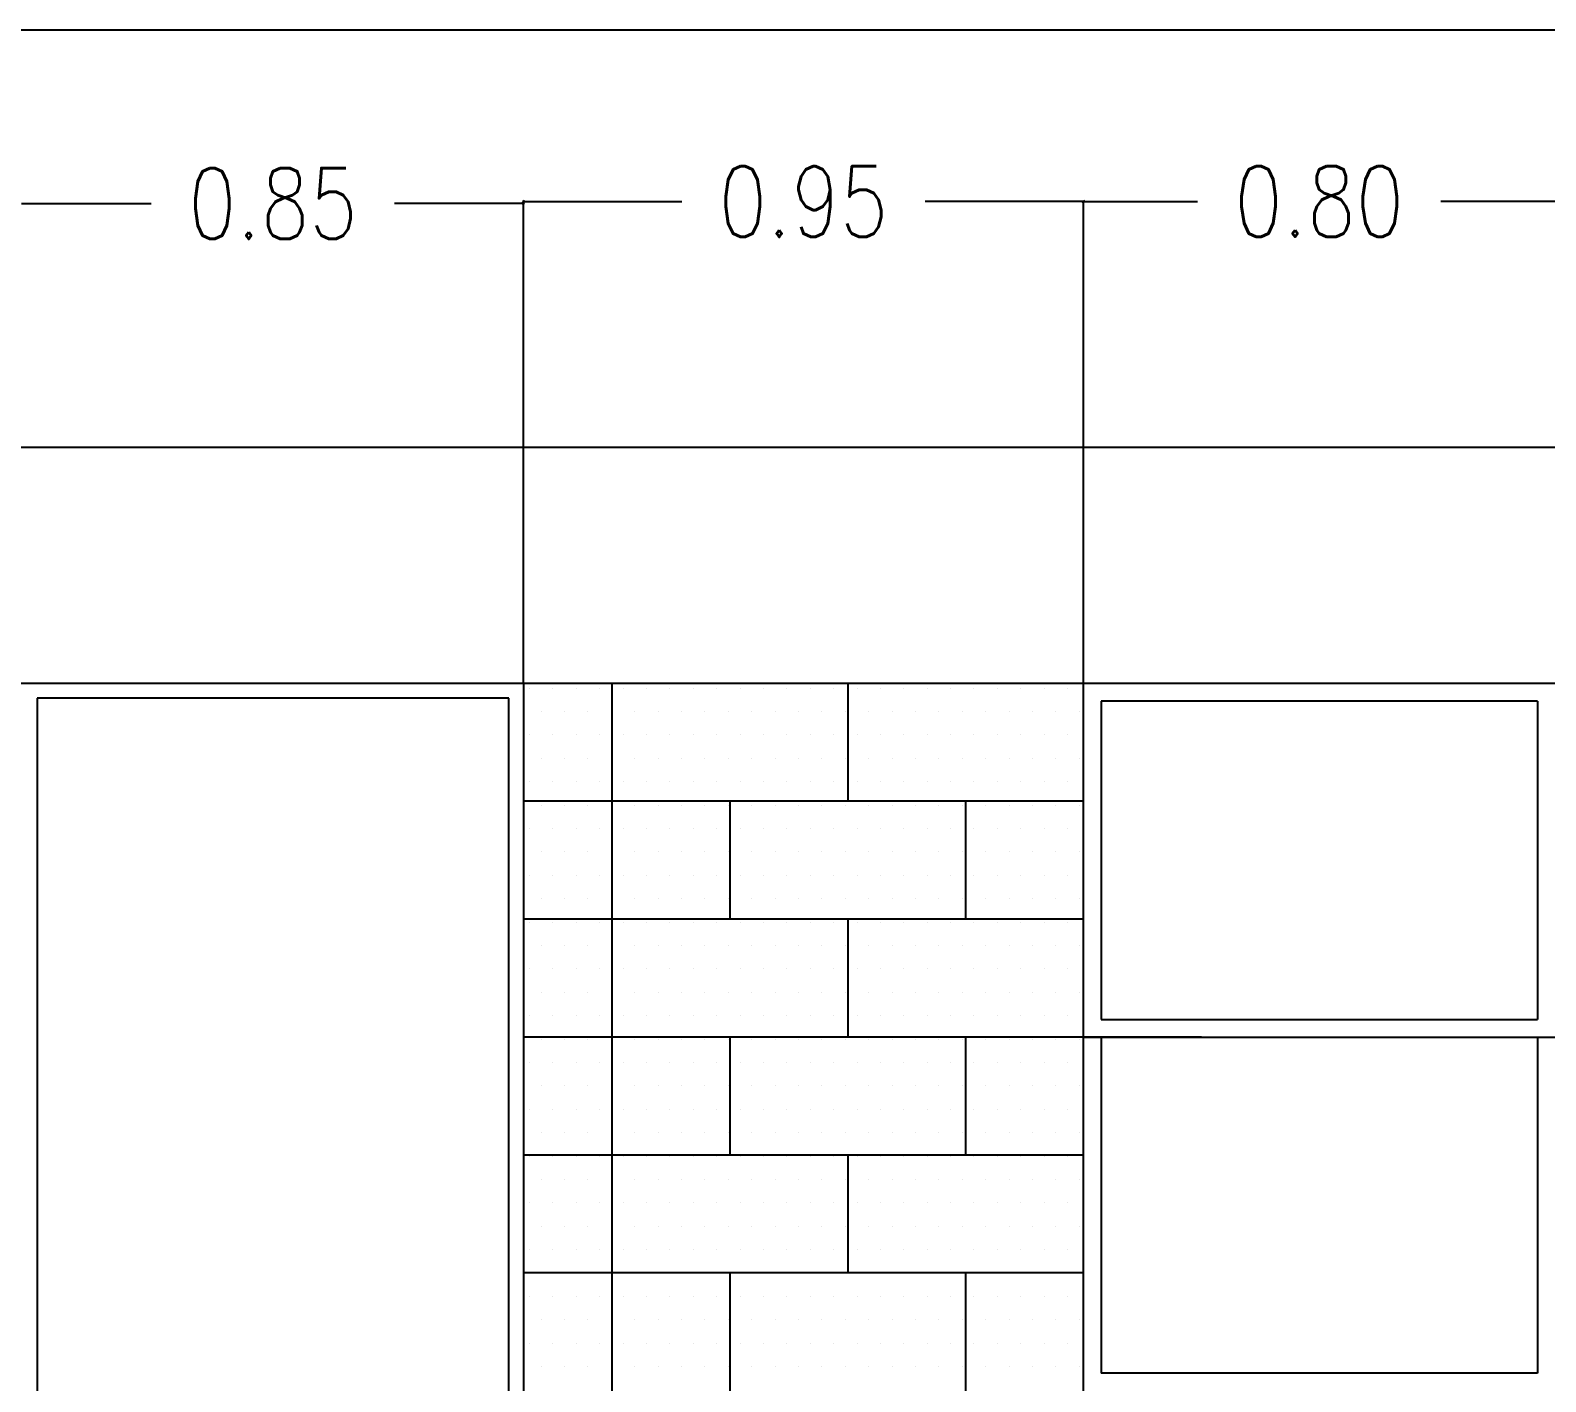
# Paper-space layout 'A000' of a CAD drawing. Header units: millimetres. Extents: x 0 to 841, y 0 to 594.
# Drawn here: x 603.6 to 655, y 248.2 to 294 of the extents above; entities that cross this region are included whole.
import ezdxf

# ---------------------------------------------------------------- set-up
doc = ezdxf.new("R2010")
doc.units = ezdxf.units.MM
doc.header["$MEASUREMENT"] = 0
doc.layers.add('A-ELEV-MBE1', color=7, linetype='Continuous', lineweight=25)
doc.layers.add('A-ELEV-PATT', color=8, linetype='Continuous', lineweight=13)
doc.layers.add('G-ANNO-TTLB', color=3, linetype='Continuous')
doc.styles.add('E-ROMANS', font='romans.shx', dxfattribs={"width": 0.8})

# ---------------------------------------------------------------- blocks, each defined once
blk = doc.blocks.new('_Oblique')
at = {"color": 0, "linetype": 'ByBlock', "lineweight": -2}
blk.add_line((-0.5, -0.5), (0.5, 0.5), dxfattribs=at)

psp = doc.layouts.new('A000')

# ---------------------------------------------------------------- linework, layer by layer
at = {"layer": 'A-ELEV-MBE1'}
for p, q in [((687.293, 279.877), (559.293, 279.877)), ((687.293, 271.877), (533.978, 271.877)), ((620.293, 271.877), (620.293, 227.877)), ((623.293, 271.877), (623.293, 227.877)), ((631.293, 271.877), (631.293, 267.877)), ((639.293, 227.877), (639.293, 271.877)), ((619.793, 271.377), (603.793, 271.377)), ((603.793, 271.377), (603.793, 227.877)), ((619.793, 227.877), (619.793, 271.377)), ((654.693, 271.277), (639.893, 271.277)), ((639.893, 271.277), (639.893, 260.477)), ((654.693, 271.277), (654.693, 260.477)), ((639.293, 267.877), (620.293, 267.877)), ((627.293, 267.877), (627.293, 263.877)), ((635.293, 267.877), (635.293, 263.877)), ((639.293, 263.877), (620.293, 263.877)), ((631.293, 263.877), (631.293, 259.877)), ((639.893, 260.477), (654.693, 260.477)), ((643.293, 259.877), (620.293, 259.877)), ((627.293, 259.877), (627.293, 255.877)), ((635.293, 259.877), (635.293, 255.877)), ((639.293, 259.877), (655.293, 259.877)), ((639.893, 259.877), (639.893, 248.477)), ((654.693, 259.877), (654.693, 248.477)), ((639.293, 255.877), (620.293, 255.877)), ((631.293, 255.877), (631.293, 251.877)), ((639.293, 251.877), (620.293, 251.877)), ((627.293, 251.877), (627.293, 247.877)), ((635.293, 251.877), (635.293, 247.877)), ((654.693, 248.477), (639.893, 248.477))]:
    psp.add_line(p, q, dxfattribs=at)
at = {"layer": 'A-ELEV-PATT', "linetype": 'Continuous'}
for p, q in [((620.496, 271.715), (620.496, 271.715)), ((621.29, 271.715), (621.29, 271.715)), ((622.084, 271.715), (622.084, 271.715)), ((622.878, 271.715), (622.878, 271.715)), ((623.671, 271.715), (623.671, 271.715)), ((624.465, 271.715), (624.465, 271.715)), ((625.259, 271.715), (625.259, 271.715)), ((626.053, 271.715), (626.053, 271.715)), ((626.846, 271.715), (626.846, 271.715)), ((627.64, 271.715), (627.64, 271.715)), ((628.434, 271.715), (628.434, 271.715)), ((629.228, 271.715), (629.228, 271.715)), ((630.021, 271.715), (630.021, 271.715)), ((630.815, 271.715), (630.815, 271.715)), ((631.609, 271.715), (631.609, 271.715)), ((632.403, 271.715), (632.403, 271.715)), ((633.196, 271.715), (633.196, 271.715)), ((633.99, 271.715), (633.99, 271.715)), ((634.784, 271.715), (634.784, 271.715)), ((635.578, 271.715), (635.578, 271.715)), ((636.371, 271.715), (636.371, 271.715)), ((637.165, 271.715), (637.165, 271.715)), ((637.959, 271.715), (637.959, 271.715)), ((638.753, 271.715), (638.753, 271.715)), ((620.893, 270.921), (620.893, 270.921)), ((621.687, 270.921), (621.687, 270.921)), ((622.481, 270.921), (622.481, 270.921)), ((623.274, 270.921), (623.274, 270.921)), ((624.068, 270.921), (624.068, 270.921)), ((624.862, 270.921), (624.862, 270.921)), ((625.656, 270.921), (625.656, 270.921)), ((626.449, 270.921), (626.449, 270.921)), ((627.243, 270.921), (627.243, 270.921)), ((628.037, 270.921), (628.037, 270.921)), ((628.831, 270.921), (628.831, 270.921)), ((629.624, 270.921), (629.624, 270.921)), ((630.418, 270.921), (630.418, 270.921)), ((631.212, 270.921), (631.212, 270.921)), ((632.006, 270.921), (632.006, 270.921)), ((632.799, 270.921), (632.799, 270.921)), ((633.593, 270.921), (633.593, 270.921)), ((634.387, 270.921), (634.387, 270.921)), ((635.181, 270.921), (635.181, 270.921)), ((635.974, 270.921), (635.974, 270.921)), ((636.768, 270.921), (636.768, 270.921)), ((637.562, 270.921), (637.562, 270.921)), ((638.356, 270.921), (638.356, 270.921)), ((639.149, 270.921), (639.149, 270.921)), ((620.496, 270.127), (620.496, 270.127)), ((621.29, 270.127), (621.29, 270.127)), ((622.084, 270.127), (622.084, 270.127)), ((622.878, 270.127), (622.878, 270.127)), ((623.671, 270.127), (623.671, 270.127)), ((624.465, 270.127), (624.465, 270.127)), ((625.259, 270.127), (625.259, 270.127)), ((626.053, 270.127), (626.053, 270.127)), ((626.846, 270.127), (626.846, 270.127)), ((627.64, 270.127), (627.64, 270.127)), ((628.434, 270.127), (628.434, 270.127)), ((629.228, 270.127), (629.228, 270.127)), ((630.021, 270.127), (630.021, 270.127)), ((630.815, 270.127), (630.815, 270.127)), ((631.609, 270.127), (631.609, 270.127)), ((632.403, 270.127), (632.403, 270.127)), ((633.196, 270.127), (633.196, 270.127)), ((633.99, 270.127), (633.99, 270.127)), ((634.784, 270.127), (634.784, 270.127)), ((635.578, 270.127), (635.578, 270.127)), ((636.371, 270.127), (636.371, 270.127)), ((637.165, 270.127), (637.165, 270.127)), ((637.959, 270.127), (637.959, 270.127)), ((638.753, 270.127), (638.753, 270.127)), ((620.893, 269.334), (620.893, 269.334)), ((621.687, 269.334), (621.687, 269.334)), ((622.481, 269.334), (622.481, 269.334)), ((623.274, 269.334), (623.274, 269.334)), ((624.068, 269.334), (624.068, 269.334)), ((624.862, 269.334), (624.862, 269.334)), ((625.656, 269.334), (625.656, 269.334)), ((626.449, 269.334), (626.449, 269.334)), ((627.243, 269.334), (627.243, 269.334)), ((628.037, 269.334), (628.037, 269.334)), ((628.831, 269.334), (628.831, 269.334)), ((629.624, 269.334), (629.624, 269.334)), ((630.418, 269.334), (630.418, 269.334)), ((631.212, 269.334), (631.212, 269.334)), ((632.006, 269.334), (632.006, 269.334)), ((632.799, 269.334), (632.799, 269.334)), ((633.593, 269.334), (633.593, 269.334)), ((634.387, 269.334), (634.387, 269.334)), ((635.181, 269.334), (635.181, 269.334)), ((635.974, 269.334), (635.974, 269.334)), ((636.768, 269.334), (636.768, 269.334)), ((637.562, 269.334), (637.562, 269.334)), ((638.356, 269.334), (638.356, 269.334)), ((639.149, 269.334), (639.149, 269.334)), ((620.496, 268.54), (620.496, 268.54)), ((621.29, 268.54), (621.29, 268.54)), ((622.084, 268.54), (622.084, 268.54)), ((622.878, 268.54), (622.878, 268.54)), ((623.671, 268.54), (623.671, 268.54)), ((624.465, 268.54), (624.465, 268.54)), ((625.259, 268.54), (625.259, 268.54)), ((626.053, 268.54), (626.053, 268.54)), ((626.846, 268.54), (626.846, 268.54)), ((627.64, 268.54), (627.64, 268.54)), ((628.434, 268.54), (628.434, 268.54)), ((629.228, 268.54), (629.228, 268.54)), ((630.021, 268.54), (630.021, 268.54)), ((630.815, 268.54), (630.815, 268.54)), ((631.609, 268.54), (631.609, 268.54)), ((632.403, 268.54), (632.403, 268.54)), ((633.196, 268.54), (633.196, 268.54)), ((633.99, 268.54), (633.99, 268.54)), ((634.784, 268.54), (634.784, 268.54)), ((635.578, 268.54), (635.578, 268.54)), ((636.371, 268.54), (636.371, 268.54)), ((637.165, 268.54), (637.165, 268.54)), ((637.959, 268.54), (637.959, 268.54)), ((638.753, 268.54), (638.753, 268.54)), ((620.893, 267.746), (620.893, 267.746)), ((621.687, 267.746), (621.687, 267.746)), ((622.481, 267.746), (622.481, 267.746)), ((623.274, 267.746), (623.274, 267.746)), ((624.068, 267.746), (624.068, 267.746)), ((624.862, 267.746), (624.862, 267.746)), ((625.656, 267.746), (625.656, 267.746)), ((626.449, 267.746), (626.449, 267.746)), ((627.243, 267.746), (627.243, 267.746)), ((628.037, 267.746), (628.037, 267.746)), ((628.831, 267.746), (628.831, 267.746)), ((629.624, 267.746), (629.624, 267.746)), ((630.418, 267.746), (630.418, 267.746)), ((631.212, 267.746), (631.212, 267.746)), ((632.006, 267.746), (632.006, 267.746)), ((632.799, 267.746), (632.799, 267.746)), ((633.593, 267.746), (633.593, 267.746)), ((634.387, 267.746), (634.387, 267.746)), ((635.181, 267.746), (635.181, 267.746)), ((635.974, 267.746), (635.974, 267.746)), ((636.768, 267.746), (636.768, 267.746)), ((637.562, 267.746), (637.562, 267.746)), ((638.356, 267.746), (638.356, 267.746)), ((639.149, 267.746), (639.149, 267.746)), ((620.496, 266.952), (620.496, 266.952)), ((621.29, 266.952), (621.29, 266.952)), ((622.084, 266.952), (622.084, 266.952)), ((622.878, 266.952), (622.878, 266.952)), ((623.671, 266.952), (623.671, 266.952)), ((624.465, 266.952), (624.465, 266.952)), ((625.259, 266.952), (625.259, 266.952)), ((626.053, 266.952), (626.053, 266.952)), ((626.846, 266.952), (626.846, 266.952)), ((627.64, 266.952), (627.64, 266.952)), ((628.434, 266.952), (628.434, 266.952)), ((629.228, 266.952), (629.228, 266.952)), ((630.021, 266.952), (630.021, 266.952)), ((630.815, 266.952), (630.815, 266.952)), ((631.609, 266.952), (631.609, 266.952)), ((632.403, 266.952), (632.403, 266.952)), ((633.196, 266.952), (633.196, 266.952)), ((633.99, 266.952), (633.99, 266.952)), ((634.784, 266.952), (634.784, 266.952)), ((635.578, 266.952), (635.578, 266.952)), ((636.371, 266.952), (636.371, 266.952)), ((637.165, 266.952), (637.165, 266.952)), ((637.959, 266.952), (637.959, 266.952)), ((638.753, 266.952), (638.753, 266.952)), ((620.893, 266.159), (620.893, 266.159)), ((621.687, 266.159), (621.687, 266.159)), ((622.481, 266.159), (622.481, 266.159)), ((623.274, 266.159), (623.274, 266.159)), ((624.068, 266.159), (624.068, 266.159)), ((624.862, 266.159), (624.862, 266.159)), ((625.656, 266.159), (625.656, 266.159)), ((626.449, 266.159), (626.449, 266.159)), ((627.243, 266.159), (627.243, 266.159)), ((628.037, 266.159), (628.037, 266.159)), ((628.831, 266.159), (628.831, 266.159)), ((629.624, 266.159), (629.624, 266.159)), ((630.418, 266.159), (630.418, 266.159)), ((631.212, 266.159), (631.212, 266.159)), ((632.006, 266.159), (632.006, 266.159)), ((632.799, 266.159), (632.799, 266.159)), ((633.593, 266.159), (633.593, 266.159)), ((634.387, 266.159), (634.387, 266.159)), ((635.181, 266.159), (635.181, 266.159)), ((635.974, 266.159), (635.974, 266.159)), ((636.768, 266.159), (636.768, 266.159)), ((637.562, 266.159), (637.562, 266.159)), ((638.356, 266.159), (638.356, 266.159)), ((639.149, 266.159), (639.149, 266.159)), ((620.496, 265.365), (620.496, 265.365)), ((621.29, 265.365), (621.29, 265.365)), ((622.084, 265.365), (622.084, 265.365)), ((622.878, 265.365), (622.878, 265.365)), ((623.671, 265.365), (623.671, 265.365)), ((624.465, 265.365), (624.465, 265.365)), ((625.259, 265.365), (625.259, 265.365)), ((626.053, 265.365), (626.053, 265.365)), ((626.846, 265.365), (626.846, 265.365)), ((627.64, 265.365), (627.64, 265.365)), ((628.434, 265.365), (628.434, 265.365)), ((629.228, 265.365), (629.228, 265.365)), ((630.021, 265.365), (630.021, 265.365)), ((630.815, 265.365), (630.815, 265.365)), ((631.609, 265.365), (631.609, 265.365)), ((632.403, 265.365), (632.403, 265.365)), ((633.196, 265.365), (633.196, 265.365)), ((633.99, 265.365), (633.99, 265.365)), ((634.784, 265.365), (634.784, 265.365)), ((635.578, 265.365), (635.578, 265.365)), ((636.371, 265.365), (636.371, 265.365)), ((637.165, 265.365), (637.165, 265.365)), ((637.959, 265.365), (637.959, 265.365)), ((638.753, 265.365), (638.753, 265.365)), ((620.893, 264.571), (620.893, 264.571)), ((621.687, 264.571), (621.687, 264.571)), ((622.481, 264.571), (622.481, 264.571)), ((623.274, 264.571), (623.274, 264.571)), ((624.068, 264.571), (624.068, 264.571)), ((624.862, 264.571), (624.862, 264.571)), ((625.656, 264.571), (625.656, 264.571)), ((626.449, 264.571), (626.449, 264.571)), ((627.243, 264.571), (627.243, 264.571)), ((628.037, 264.571), (628.037, 264.571)), ((628.831, 264.571), (628.831, 264.571)), ((629.624, 264.571), (629.624, 264.571)), ((630.418, 264.571), (630.418, 264.571)), ((631.212, 264.571), (631.212, 264.571)), ((632.006, 264.571), (632.006, 264.571)), ((632.799, 264.571), (632.799, 264.571)), ((633.593, 264.571), (633.593, 264.571)), ((634.387, 264.571), (634.387, 264.571)), ((635.181, 264.571), (635.181, 264.571)), ((635.974, 264.571), (635.974, 264.571)), ((636.768, 264.571), (636.768, 264.571)), ((637.562, 264.571), (637.562, 264.571)), ((638.356, 264.571), (638.356, 264.571)), ((639.149, 264.571), (639.149, 264.571)), ((620.496, 263.777), (620.496, 263.777)), ((621.29, 263.777), (621.29, 263.777)), ((622.084, 263.777), (622.084, 263.777)), ((622.878, 263.777), (622.878, 263.777)), ((623.671, 263.777), (623.671, 263.777)), ((624.465, 263.777), (624.465, 263.777)), ((625.259, 263.777), (625.259, 263.777)), ((626.053, 263.777), (626.053, 263.777)), ((626.846, 263.777), (626.846, 263.777)), ((627.64, 263.777), (627.64, 263.777)), ((628.434, 263.777), (628.434, 263.777)), ((629.228, 263.777), (629.228, 263.777)), ((630.021, 263.777), (630.021, 263.777)), ((630.815, 263.777), (630.815, 263.777)), ((631.609, 263.777), (631.609, 263.777)), ((632.403, 263.777), (632.403, 263.777)), ((633.196, 263.777), (633.196, 263.777)), ((633.99, 263.777), (633.99, 263.777)), ((634.784, 263.777), (634.784, 263.777)), ((635.578, 263.777), (635.578, 263.777)), ((636.371, 263.777), (636.371, 263.777)), ((637.165, 263.777), (637.165, 263.777)), ((637.959, 263.777), (637.959, 263.777)), ((638.753, 263.777), (638.753, 263.777)), ((620.893, 262.984), (620.893, 262.984)), ((621.687, 262.984), (621.687, 262.984)), ((622.481, 262.984), (622.481, 262.984)), ((623.274, 262.984), (623.274, 262.984)), ((624.068, 262.984), (624.068, 262.984)), ((624.862, 262.984), (624.862, 262.984)), ((625.656, 262.984), (625.656, 262.984)), ((626.449, 262.984), (626.449, 262.984)), ((627.243, 262.984), (627.243, 262.984)), ((628.037, 262.984), (628.037, 262.984)), ((628.831, 262.984), (628.831, 262.984)), ((629.624, 262.984), (629.624, 262.984)), ((630.418, 262.984), (630.418, 262.984)), ((631.212, 262.984), (631.212, 262.984)), ((632.006, 262.984), (632.006, 262.984)), ((632.799, 262.984), (632.799, 262.984)), ((633.593, 262.984), (633.593, 262.984)), ((634.387, 262.984), (634.387, 262.984)), ((635.181, 262.984), (635.181, 262.984)), ((635.974, 262.984), (635.974, 262.984)), ((636.768, 262.984), (636.768, 262.984)), ((637.562, 262.984), (637.562, 262.984)), ((638.356, 262.984), (638.356, 262.984)), ((639.149, 262.984), (639.149, 262.984)), ((620.496, 262.19), (620.496, 262.19)), ((621.29, 262.19), (621.29, 262.19)), ((622.084, 262.19), (622.084, 262.19)), ((622.878, 262.19), (622.878, 262.19)), ((623.671, 262.19), (623.671, 262.19)), ((624.465, 262.19), (624.465, 262.19)), ((625.259, 262.19), (625.259, 262.19)), ((626.053, 262.19), (626.053, 262.19)), ((626.846, 262.19), (626.846, 262.19)), ((627.64, 262.19), (627.64, 262.19)), ((628.434, 262.19), (628.434, 262.19)), ((629.228, 262.19), (629.228, 262.19)), ((630.021, 262.19), (630.021, 262.19)), ((630.815, 262.19), (630.815, 262.19)), ((631.609, 262.19), (631.609, 262.19)), ((632.403, 262.19), (632.403, 262.19)), ((633.196, 262.19), (633.196, 262.19)), ((633.99, 262.19), (633.99, 262.19)), ((634.784, 262.19), (634.784, 262.19)), ((635.578, 262.19), (635.578, 262.19)), ((636.371, 262.19), (636.371, 262.19)), ((637.165, 262.19), (637.165, 262.19)), ((637.959, 262.19), (637.959, 262.19)), ((638.753, 262.19), (638.753, 262.19)), ((620.893, 261.396), (620.893, 261.396)), ((621.687, 261.396), (621.687, 261.396)), ((622.481, 261.396), (622.481, 261.396)), ((623.274, 261.396), (623.274, 261.396)), ((624.068, 261.396), (624.068, 261.396)), ((624.862, 261.396), (624.862, 261.396)), ((625.656, 261.396), (625.656, 261.396)), ((626.449, 261.396), (626.449, 261.396)), ((627.243, 261.396), (627.243, 261.396)), ((628.037, 261.396), (628.037, 261.396)), ((628.831, 261.396), (628.831, 261.396)), ((629.624, 261.396), (629.624, 261.396)), ((630.418, 261.396), (630.418, 261.396)), ((631.212, 261.396), (631.212, 261.396)), ((632.006, 261.396), (632.006, 261.396)), ((632.799, 261.396), (632.799, 261.396)), ((633.593, 261.396), (633.593, 261.396)), ((634.387, 261.396), (634.387, 261.396)), ((635.181, 261.396), (635.181, 261.396)), ((635.974, 261.396), (635.974, 261.396)), ((636.768, 261.396), (636.768, 261.396)), ((637.562, 261.396), (637.562, 261.396)), ((638.356, 261.396), (638.356, 261.396)), ((639.149, 261.396), (639.149, 261.396)), ((620.496, 260.602), (620.496, 260.602)), ((621.29, 260.602), (621.29, 260.602)), ((622.084, 260.602), (622.084, 260.602)), ((622.878, 260.602), (622.878, 260.602)), ((623.671, 260.602), (623.671, 260.602)), ((624.465, 260.602), (624.465, 260.602)), ((625.259, 260.602), (625.259, 260.602)), ((626.053, 260.602), (626.053, 260.602)), ((626.846, 260.602), (626.846, 260.602)), ((627.64, 260.602), (627.64, 260.602)), ((628.434, 260.602), (628.434, 260.602)), ((629.228, 260.602), (629.228, 260.602)), ((630.021, 260.602), (630.021, 260.602)), ((630.815, 260.602), (630.815, 260.602)), ((631.609, 260.602), (631.609, 260.602)), ((632.403, 260.602), (632.403, 260.602)), ((633.196, 260.602), (633.196, 260.602)), ((633.99, 260.602), (633.99, 260.602)), ((634.784, 260.602), (634.784, 260.602)), ((635.578, 260.602), (635.578, 260.602)), ((636.371, 260.602), (636.371, 260.602)), ((637.165, 260.602), (637.165, 260.602)), ((637.959, 260.602), (637.959, 260.602)), ((638.753, 260.602), (638.753, 260.602)), ((620.893, 259.809), (620.893, 259.809)), ((621.687, 259.809), (621.687, 259.809)), ((622.481, 259.809), (622.481, 259.809)), ((623.274, 259.809), (623.274, 259.809)), ((624.068, 259.809), (624.068, 259.809)), ((624.862, 259.809), (624.862, 259.809)), ((625.656, 259.809), (625.656, 259.809)), ((626.449, 259.809), (626.449, 259.809)), ((627.243, 259.809), (627.243, 259.809)), ((628.037, 259.809), (628.037, 259.809)), ((628.831, 259.809), (628.831, 259.809)), ((629.624, 259.809), (629.624, 259.809)), ((630.418, 259.809), (630.418, 259.809)), ((631.212, 259.809), (631.212, 259.809)), ((632.006, 259.809), (632.006, 259.809)), ((632.799, 259.809), (632.799, 259.809)), ((633.593, 259.809), (633.593, 259.809)), ((634.387, 259.809), (634.387, 259.809)), ((635.181, 259.809), (635.181, 259.809)), ((635.974, 259.809), (635.974, 259.809)), ((636.768, 259.809), (636.768, 259.809)), ((637.562, 259.809), (637.562, 259.809)), ((638.356, 259.809), (638.356, 259.809)), ((639.149, 259.809), (639.149, 259.809)), ((620.496, 259.015), (620.496, 259.015)), ((621.29, 259.015), (621.29, 259.015)), ((622.084, 259.015), (622.084, 259.015)), ((622.878, 259.015), (622.878, 259.015)), ((623.671, 259.015), (623.671, 259.015)), ((624.465, 259.015), (624.465, 259.015)), ((625.259, 259.015), (625.259, 259.015)), ((626.053, 259.015), (626.053, 259.015)), ((626.846, 259.015), (626.846, 259.015)), ((627.64, 259.015), (627.64, 259.015)), ((628.434, 259.015), (628.434, 259.015)), ((629.228, 259.015), (629.228, 259.015)), ((630.021, 259.015), (630.021, 259.015)), ((630.815, 259.015), (630.815, 259.015)), ((631.609, 259.015), (631.609, 259.015)), ((632.403, 259.015), (632.403, 259.015)), ((633.196, 259.015), (633.196, 259.015)), ((633.99, 259.015), (633.99, 259.015)), ((634.784, 259.015), (634.784, 259.015)), ((635.578, 259.015), (635.578, 259.015)), ((636.371, 259.015), (636.371, 259.015)), ((637.165, 259.015), (637.165, 259.015)), ((637.959, 259.015), (637.959, 259.015)), ((638.753, 259.015), (638.753, 259.015)), ((620.893, 258.221), (620.893, 258.221)), ((621.687, 258.221), (621.687, 258.221)), ((622.481, 258.221), (622.481, 258.221)), ((623.274, 258.221), (623.274, 258.221)), ((624.068, 258.221), (624.068, 258.221)), ((624.862, 258.221), (624.862, 258.221)), ((625.656, 258.221), (625.656, 258.221)), ((626.449, 258.221), (626.449, 258.221)), ((627.243, 258.221), (627.243, 258.221)), ((628.037, 258.221), (628.037, 258.221)), ((628.831, 258.221), (628.831, 258.221)), ((629.624, 258.221), (629.624, 258.221)), ((630.418, 258.221), (630.418, 258.221)), ((631.212, 258.221), (631.212, 258.221)), ((632.006, 258.221), (632.006, 258.221)), ((632.799, 258.221), (632.799, 258.221)), ((633.593, 258.221), (633.593, 258.221)), ((634.387, 258.221), (634.387, 258.221)), ((635.181, 258.221), (635.181, 258.221)), ((635.974, 258.221), (635.974, 258.221)), ((636.768, 258.221), (636.768, 258.221)), ((637.562, 258.221), (637.562, 258.221)), ((638.356, 258.221), (638.356, 258.221)), ((639.149, 258.221), (639.149, 258.221)), ((620.496, 257.427), (620.496, 257.427)), ((621.29, 257.427), (621.29, 257.427)), ((622.084, 257.427), (622.084, 257.427)), ((622.878, 257.427), (622.878, 257.427)), ((623.671, 257.427), (623.671, 257.427)), ((624.465, 257.427), (624.465, 257.427)), ((625.259, 257.427), (625.259, 257.427)), ((626.053, 257.427), (626.053, 257.427)), ((626.846, 257.427), (626.846, 257.427)), ((627.64, 257.427), (627.64, 257.427)), ((628.434, 257.427), (628.434, 257.427)), ((629.228, 257.427), (629.228, 257.427)), ((630.021, 257.427), (630.021, 257.427)), ((630.815, 257.427), (630.815, 257.427)), ((631.609, 257.427), (631.609, 257.427)), ((632.403, 257.427), (632.403, 257.427)), ((633.196, 257.427), (633.196, 257.427)), ((633.99, 257.427), (633.99, 257.427)), ((634.784, 257.427), (634.784, 257.427)), ((635.578, 257.427), (635.578, 257.427)), ((636.371, 257.427), (636.371, 257.427)), ((637.165, 257.427), (637.165, 257.427)), ((637.959, 257.427), (637.959, 257.427)), ((638.753, 257.427), (638.753, 257.427)), ((620.893, 256.634), (620.893, 256.634)), ((621.687, 256.634), (621.687, 256.634)), ((622.481, 256.634), (622.481, 256.634)), ((623.274, 256.634), (623.274, 256.634)), ((624.068, 256.634), (624.068, 256.634)), ((624.862, 256.634), (624.862, 256.634)), ((625.656, 256.634), (625.656, 256.634)), ((626.449, 256.634), (626.449, 256.634)), ((627.243, 256.634), (627.243, 256.634)), ((628.037, 256.634), (628.037, 256.634)), ((628.831, 256.634), (628.831, 256.634)), ((629.624, 256.634), (629.624, 256.634)), ((630.418, 256.634), (630.418, 256.634)), ((631.212, 256.634), (631.212, 256.634)), ((632.006, 256.634), (632.006, 256.634)), ((632.799, 256.634), (632.799, 256.634)), ((633.593, 256.634), (633.593, 256.634)), ((634.387, 256.634), (634.387, 256.634)), ((635.181, 256.634), (635.181, 256.634)), ((635.974, 256.634), (635.974, 256.634)), ((636.768, 256.634), (636.768, 256.634)), ((637.562, 256.634), (637.562, 256.634)), ((638.356, 256.634), (638.356, 256.634)), ((639.149, 256.634), (639.149, 256.634)), ((620.496, 255.84), (620.496, 255.84)), ((621.29, 255.84), (621.29, 255.84)), ((622.084, 255.84), (622.084, 255.84)), ((622.878, 255.84), (622.878, 255.84)), ((623.671, 255.84), (623.671, 255.84)), ((624.465, 255.84), (624.465, 255.84)), ((625.259, 255.84), (625.259, 255.84)), ((626.053, 255.84), (626.053, 255.84)), ((626.846, 255.84), (626.846, 255.84)), ((627.64, 255.84), (627.64, 255.84)), ((628.434, 255.84), (628.434, 255.84)), ((629.228, 255.84), (629.228, 255.84)), ((630.021, 255.84), (630.021, 255.84)), ((630.815, 255.84), (630.815, 255.84)), ((631.609, 255.84), (631.609, 255.84)), ((632.403, 255.84), (632.403, 255.84)), ((633.196, 255.84), (633.196, 255.84)), ((633.99, 255.84), (633.99, 255.84)), ((634.784, 255.84), (634.784, 255.84)), ((635.578, 255.84), (635.578, 255.84)), ((636.371, 255.84), (636.371, 255.84)), ((637.165, 255.84), (637.165, 255.84)), ((637.959, 255.84), (637.959, 255.84)), ((638.753, 255.84), (638.753, 255.84)), ((620.893, 255.046), (620.893, 255.046)), ((621.687, 255.046), (621.687, 255.046)), ((622.481, 255.046), (622.481, 255.046)), ((623.274, 255.046), (623.274, 255.046)), ((624.068, 255.046), (624.068, 255.046)), ((624.862, 255.046), (624.862, 255.046)), ((625.656, 255.046), (625.656, 255.046)), ((626.449, 255.046), (626.449, 255.046)), ((627.243, 255.046), (627.243, 255.046)), ((628.037, 255.046), (628.037, 255.046)), ((628.831, 255.046), (628.831, 255.046)), ((629.624, 255.046), (629.624, 255.046)), ((630.418, 255.046), (630.418, 255.046)), ((631.212, 255.046), (631.212, 255.046)), ((632.006, 255.046), (632.006, 255.046)), ((632.799, 255.046), (632.799, 255.046)), ((633.593, 255.046), (633.593, 255.046)), ((634.387, 255.046), (634.387, 255.046)), ((635.181, 255.046), (635.181, 255.046)), ((635.974, 255.046), (635.974, 255.046)), ((636.768, 255.046), (636.768, 255.046)), ((637.562, 255.046), (637.562, 255.046)), ((638.356, 255.046), (638.356, 255.046)), ((639.149, 255.046), (639.149, 255.046)), ((620.496, 254.252), (620.496, 254.252)), ((621.29, 254.252), (621.29, 254.252)), ((622.084, 254.252), (622.084, 254.252)), ((622.878, 254.252), (622.878, 254.252)), ((623.671, 254.252), (623.671, 254.252)), ((624.465, 254.252), (624.465, 254.252)), ((625.259, 254.252), (625.259, 254.252)), ((626.053, 254.252), (626.053, 254.252)), ((626.846, 254.252), (626.846, 254.252)), ((627.64, 254.252), (627.64, 254.252)), ((628.434, 254.252), (628.434, 254.252)), ((629.228, 254.252), (629.228, 254.252)), ((630.021, 254.252), (630.021, 254.252)), ((630.815, 254.252), (630.815, 254.252)), ((631.609, 254.252), (631.609, 254.252)), ((632.403, 254.252), (632.403, 254.252)), ((633.196, 254.252), (633.196, 254.252)), ((633.99, 254.252), (633.99, 254.252)), ((634.784, 254.252), (634.784, 254.252)), ((635.578, 254.252), (635.578, 254.252)), ((636.371, 254.252), (636.371, 254.252)), ((637.165, 254.252), (637.165, 254.252)), ((637.959, 254.252), (637.959, 254.252)), ((638.753, 254.252), (638.753, 254.252)), ((620.893, 253.459), (620.893, 253.459)), ((621.687, 253.459), (621.687, 253.459)), ((622.481, 253.459), (622.481, 253.459)), ((623.274, 253.459), (623.274, 253.459)), ((624.068, 253.459), (624.068, 253.459)), ((624.862, 253.459), (624.862, 253.459)), ((625.656, 253.459), (625.656, 253.459)), ((626.449, 253.459), (626.449, 253.459)), ((627.243, 253.459), (627.243, 253.459)), ((628.037, 253.459), (628.037, 253.459)), ((628.831, 253.459), (628.831, 253.459)), ((629.624, 253.459), (629.624, 253.459)), ((630.418, 253.459), (630.418, 253.459)), ((631.212, 253.459), (631.212, 253.459)), ((632.006, 253.459), (632.006, 253.459)), ((632.799, 253.459), (632.799, 253.459)), ((633.593, 253.459), (633.593, 253.459)), ((634.387, 253.459), (634.387, 253.459)), ((635.181, 253.459), (635.181, 253.459)), ((635.974, 253.459), (635.974, 253.459)), ((636.768, 253.459), (636.768, 253.459)), ((637.562, 253.459), (637.562, 253.459)), ((638.356, 253.459), (638.356, 253.459)), ((639.149, 253.459), (639.149, 253.459)), ((620.496, 252.665), (620.496, 252.665)), ((621.29, 252.665), (621.29, 252.665)), ((622.084, 252.665), (622.084, 252.665)), ((622.878, 252.665), (622.878, 252.665)), ((623.671, 252.665), (623.671, 252.665)), ((624.465, 252.665), (624.465, 252.665)), ((625.259, 252.665), (625.259, 252.665)), ((626.053, 252.665), (626.053, 252.665)), ((626.846, 252.665), (626.846, 252.665)), ((627.64, 252.665), (627.64, 252.665)), ((628.434, 252.665), (628.434, 252.665)), ((629.228, 252.665), (629.228, 252.665)), ((630.021, 252.665), (630.021, 252.665)), ((630.815, 252.665), (630.815, 252.665)), ((631.609, 252.665), (631.609, 252.665)), ((632.403, 252.665), (632.403, 252.665)), ((633.196, 252.665), (633.196, 252.665)), ((633.99, 252.665), (633.99, 252.665)), ((634.784, 252.665), (634.784, 252.665)), ((635.578, 252.665), (635.578, 252.665)), ((636.371, 252.665), (636.371, 252.665)), ((637.165, 252.665), (637.165, 252.665)), ((637.959, 252.665), (637.959, 252.665)), ((638.753, 252.665), (638.753, 252.665)), ((620.893, 251.871), (620.893, 251.871)), ((621.687, 251.871), (621.687, 251.871)), ((622.481, 251.871), (622.481, 251.871)), ((623.274, 251.871), (623.274, 251.871)), ((624.068, 251.871), (624.068, 251.871)), ((624.862, 251.871), (624.862, 251.871)), ((625.656, 251.871), (625.656, 251.871)), ((626.449, 251.871), (626.449, 251.871)), ((627.243, 251.871), (627.243, 251.871)), ((628.037, 251.871), (628.037, 251.871)), ((628.831, 251.871), (628.831, 251.871)), ((629.624, 251.871), (629.624, 251.871)), ((630.418, 251.871), (630.418, 251.871)), ((631.212, 251.871), (631.212, 251.871)), ((632.006, 251.871), (632.006, 251.871)), ((632.799, 251.871), (632.799, 251.871)), ((633.593, 251.871), (633.593, 251.871)), ((634.387, 251.871), (634.387, 251.871)), ((635.181, 251.871), (635.181, 251.871)), ((635.974, 251.871), (635.974, 251.871)), ((636.768, 251.871), (636.768, 251.871)), ((637.562, 251.871), (637.562, 251.871)), ((638.356, 251.871), (638.356, 251.871)), ((639.149, 251.871), (639.149, 251.871)), ((620.496, 251.077), (620.496, 251.077)), ((621.29, 251.077), (621.29, 251.077)), ((622.084, 251.077), (622.084, 251.077)), ((622.878, 251.077), (622.878, 251.077)), ((623.671, 251.077), (623.671, 251.077)), ((624.465, 251.077), (624.465, 251.077)), ((625.259, 251.077), (625.259, 251.077)), ((626.053, 251.077), (626.053, 251.077)), ((626.846, 251.077), (626.846, 251.077)), ((627.64, 251.077), (627.64, 251.077)), ((628.434, 251.077), (628.434, 251.077)), ((629.228, 251.077), (629.228, 251.077)), ((630.021, 251.077), (630.021, 251.077)), ((630.815, 251.077), (630.815, 251.077)), ((631.609, 251.077), (631.609, 251.077)), ((632.403, 251.077), (632.403, 251.077)), ((633.196, 251.077), (633.196, 251.077)), ((633.99, 251.077), (633.99, 251.077)), ((634.784, 251.077), (634.784, 251.077)), ((635.578, 251.077), (635.578, 251.077)), ((636.371, 251.077), (636.371, 251.077)), ((637.165, 251.077), (637.165, 251.077)), ((637.959, 251.077), (637.959, 251.077)), ((638.753, 251.077), (638.753, 251.077)), ((620.893, 250.284), (620.893, 250.284)), ((621.687, 250.284), (621.687, 250.284)), ((622.481, 250.284), (622.481, 250.284)), ((623.274, 250.284), (623.274, 250.284)), ((624.068, 250.284), (624.068, 250.284)), ((624.862, 250.284), (624.862, 250.284)), ((625.656, 250.284), (625.656, 250.284)), ((626.449, 250.284), (626.449, 250.284)), ((627.243, 250.284), (627.243, 250.284)), ((628.037, 250.284), (628.037, 250.284)), ((628.831, 250.284), (628.831, 250.284)), ((629.624, 250.284), (629.624, 250.284)), ((630.418, 250.284), (630.418, 250.284)), ((631.212, 250.284), (631.212, 250.284)), ((632.006, 250.284), (632.006, 250.284)), ((632.799, 250.284), (632.799, 250.284)), ((633.593, 250.284), (633.593, 250.284)), ((634.387, 250.284), (634.387, 250.284)), ((635.181, 250.284), (635.181, 250.284)), ((635.974, 250.284), (635.974, 250.284)), ((636.768, 250.284), (636.768, 250.284)), ((637.562, 250.284), (637.562, 250.284)), ((638.356, 250.284), (638.356, 250.284)), ((639.149, 250.284), (639.149, 250.284)), ((620.496, 249.49), (620.496, 249.49)), ((621.29, 249.49), (621.29, 249.49)), ((622.084, 249.49), (622.084, 249.49)), ((622.878, 249.49), (622.878, 249.49)), ((623.671, 249.49), (623.671, 249.49)), ((624.465, 249.49), (624.465, 249.49)), ((625.259, 249.49), (625.259, 249.49)), ((626.053, 249.49), (626.053, 249.49)), ((626.846, 249.49), (626.846, 249.49)), ((627.64, 249.49), (627.64, 249.49)), ((628.434, 249.49), (628.434, 249.49)), ((629.228, 249.49), (629.228, 249.49)), ((630.021, 249.49), (630.021, 249.49)), ((630.815, 249.49), (630.815, 249.49)), ((631.609, 249.49), (631.609, 249.49)), ((632.403, 249.49), (632.403, 249.49)), ((633.196, 249.49), (633.196, 249.49)), ((633.99, 249.49), (633.99, 249.49)), ((634.784, 249.49), (634.784, 249.49)), ((635.578, 249.49), (635.578, 249.49)), ((636.371, 249.49), (636.371, 249.49)), ((637.165, 249.49), (637.165, 249.49)), ((637.959, 249.49), (637.959, 249.49)), ((638.753, 249.49), (638.753, 249.49)), ((620.893, 248.696), (620.893, 248.696)), ((621.687, 248.696), (621.687, 248.696)), ((622.481, 248.696), (622.481, 248.696)), ((623.274, 248.696), (623.274, 248.696)), ((624.068, 248.696), (624.068, 248.696)), ((624.862, 248.696), (624.862, 248.696)), ((625.656, 248.696), (625.656, 248.696)), ((626.449, 248.696), (626.449, 248.696)), ((627.243, 248.696), (627.243, 248.696)), ((628.037, 248.696), (628.037, 248.696)), ((628.831, 248.696), (628.831, 248.696)), ((629.624, 248.696), (629.624, 248.696)), ((630.418, 248.696), (630.418, 248.696)), ((631.212, 248.696), (631.212, 248.696)), ((632.006, 248.696), (632.006, 248.696)), ((632.799, 248.696), (632.799, 248.696)), ((633.593, 248.696), (633.593, 248.696)), ((634.387, 248.696), (634.387, 248.696)), ((635.181, 248.696), (635.181, 248.696)), ((635.974, 248.696), (635.974, 248.696)), ((636.768, 248.696), (636.768, 248.696)), ((637.562, 248.696), (637.562, 248.696)), ((638.356, 248.696), (638.356, 248.696)), ((639.149, 248.696), (639.149, 248.696))]:
    psp.add_line(p, q, dxfattribs=at)
at = {"layer": 'G-ANNO-TTLB'}
for p, q in [((687.329, 294.028), (593.919, 294.028)), ((603.257, 288.154), (607.667, 288.154)), ((620.329, 288.154), (615.919, 288.154)), ((620.257, 288.218), (625.667, 288.218)), ((620.293, 271.901), (620.293, 288.254)), ((620.293, 271.901), (620.293, 288.19)), ((639.329, 288.218), (633.919, 288.218)), ((639.257, 288.224), (643.167, 288.224)), ((639.293, 271.901), (639.293, 288.26)), ((639.293, 271.901), (639.293, 288.254)), ((655.329, 288.224), (651.419, 288.224))]:
    psp.add_line(p, q, dxfattribs=at)

# ---------------------------------------------------------------- block references
at = {"layer": 'G-ANNO-TTLB', "xscale": 0.07200000000000001, "yscale": 0.07200000000000001, "zscale": 0.07200000000000001, "rotation": 180}
for p in [(620.293, 288.218), (639.293, 288.224)]:
    psp.add_blockref('_Oblique', p, dxfattribs=at)
at = {"layer": 'G-ANNO-TTLB', "xscale": 0.07200000000000001, "yscale": 0.07200000000000001, "zscale": 0.07200000000000001}
for p in [(620.293, 288.154), (639.293, 288.218)]:
    psp.add_blockref('_Oblique', p, dxfattribs=at)

# ---------------------------------------------------------------- texts
at = {"layer": 'G-ANNO-TTLB', "char_height": 2.4, "attachment_point": 5, "style": 'E-ROMANS', "bg_fill": 3, "box_fill_scale": 1.25, "bg_fill_color": 256, "bg_fill_true_color": 13158600, "bg_fill_transparency": 0}
for s, insert in [('\\A1;0.95', (629.793, 288.218)), ('\\A1;0.80', (647.293, 288.224)), ('\\A1;0.85', (611.793, 288.154))]:
    psp.add_mtext(s, dxfattribs=dict(at, insert=insert))

doc.saveas('drawing.dxf')
